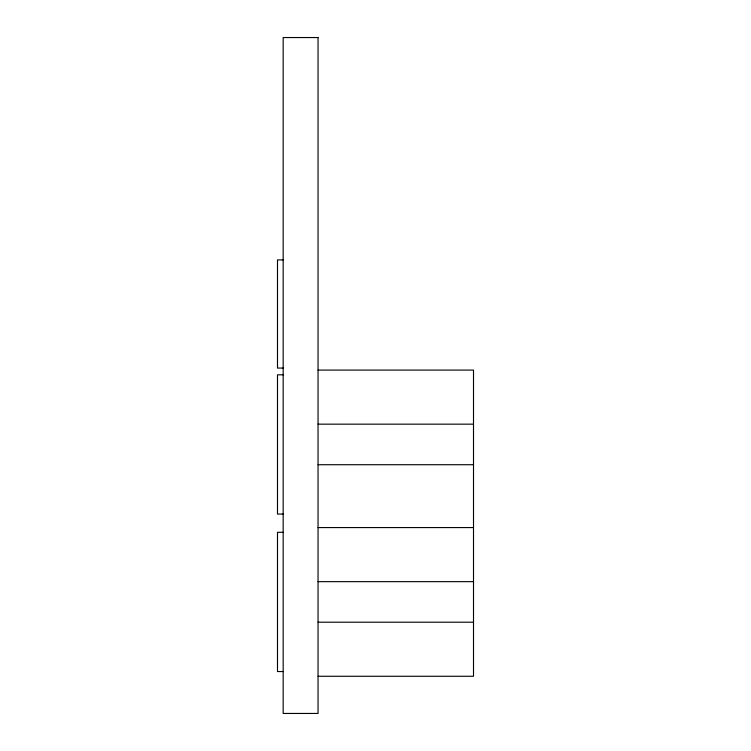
<?xml version="1.0" encoding="UTF-8"?>
<svg xmlns="http://www.w3.org/2000/svg" width="751" height="751" viewBox="0 0 751 751"><rect width="100%" height="100%" fill="white"/><g stroke="black" fill="none" stroke-linecap="round" stroke-linejoin="round"><path stroke-width="1.13" d="M283.174 259.921L277.495 259.921L277.495 368.065L283.174 368.065M318.048 370.093L473.505 370.093L473.505 676.275L318.048 676.275M283.287 374.824L277.495 374.824L277.495 514.059L283.287 514.059M318.048 424.165L473.505 424.165M318.048 464.719L473.505 464.719M318.048 527.577L473.505 527.577M283.287 532.309L277.495 532.309L277.495 671.544L283.287 671.544M318.048 581.649L473.505 581.649M318.048 622.203L473.505 622.203M318.048 37.55L283.174 37.55L283.174 713.45L318.048 713.45L318.048 37.55"/></g></svg>
